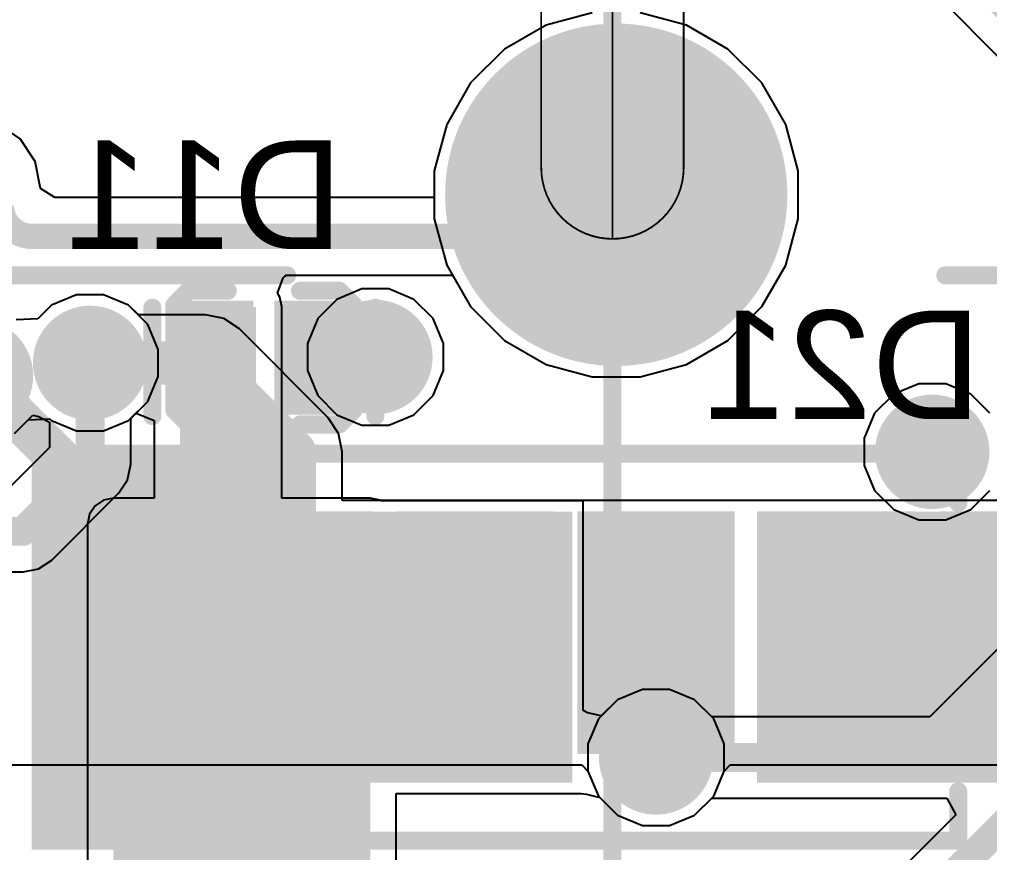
# Model space of a CAD drawing. Header units: inches. Extents: x 90 to 149.8, y 48.7 to 115.2.
# Drawn here: x 114.27 to 121.09, y 81.21 to 87.06 of the extents above; entities that cross this region are included whole.
import ezdxf

# ---------------------------------------------------------------- set-up
doc = ezdxf.new("R2010")
doc.units = ezdxf.units.IN
for name, color, linetype in [('Board_Outline', 56, 'Continuous'), ('Bottom Layer', 5, 'Continuous'), ('Bottom Overlay', 54, 'Continuous'), ('Bottom Paste', 16, 'Continuous'), ('Bottom Solder', 6, 'Continuous'), ('Layer 1', 16, 'Continuous'), ('Layer 2', 76, 'Continuous'), ('Mechanical 2', 216, 'Continuous'), ('Multi-Layer', 9, 'Continuous'), ('Pad Holes', 156, 'Continuous'), ('Top Layer', 1, 'Continuous'), ('Top Overlay', 2, 'Continuous'), ('Top Paste', 8, 'Continuous'), ('Top Solder', 216, 'Continuous'), ('Via Holes', 16, 'Continuous')]:
    doc.layers.add(name, color=color, linetype=linetype)
doc.styles.add('Arial', font='', dxfattribs={"height": 0.2})
doc.styles.get('Arial').set_extended_font_data('Arial')

msp = doc.modelspace()

# ---------------------------------------------------------------- hatches: boundary and pattern name
at = {"layer": 'Bottom Layer'}
h = msp.add_hatch(color=5, dxfattribs=at)
edge = h.paths.add_edge_path()
edge.add_arc((118.4656, 85.8266), 1.1, 0, 360)
for points in [[(115.9366, 85.0392), (115.4032, 85.0392), (115.4032, 78.105), (115.9366, 78.105)], [(115.8664, 84.3336), (115.4664, 84.3336), (115.4664, 85.0336), (115.8664, 85.0336)], [(116.5164, 84.3336), (116.1164, 84.3336), (116.1164, 85.0336), (116.5164, 85.0336)], [(116.7384, 83.5152), (114.935, 83.5152), (114.935, 78.0796), (116.7384, 78.0796)], [(115.5558, 83.5016), (118.0558, 83.5016), (118.0558, 81.8016), (115.5558, 81.8016)], [(119.5558, 83.5016), (122.0558, 83.5016), (122.0558, 81.8016), (119.5558, 81.8016)]]:
    msp.add_hatch(color=5, dxfattribs=at).paths.add_polyline_path(points)
h = msp.add_hatch(color=5, dxfattribs=at)
edge = h.paths.add_edge_path()
edge.add_arc((116.7746, 84.6875), 0.3, 0, 360)
h = msp.add_hatch(color=5, dxfattribs=at)
edge = h.paths.add_edge_path()
edge.add_arc((114.771, 84.6466), 0.3, 0, 360)
h = msp.add_hatch(color=5, dxfattribs=at)
edge = h.paths.add_edge_path()
edge.add_arc((120.6845, 84.0224), 0.3, 0, 360)
h = msp.add_hatch(color=5, dxfattribs=at)
edge = h.paths.add_edge_path()
edge.add_arc((118.745, 81.8773), 0.3, 0, 360)
at = {"layer": 'Bottom Overlay'}
for points in [[(114.3608, 81.2297), (115.5278, 81.2297), (115.5278, 84.0732), (114.3608, 84.0732)], [(115.5058, 83.5756), (116.2098, 83.5756), (116.2098, 84.0735), (115.5058, 84.0735)], [(115.5058, 81.2297), (116.2098, 81.2297), (116.2098, 81.7276), (115.5058, 81.7276)]]:
    msp.add_hatch(color=54, dxfattribs=at).paths.add_polyline_path(points)
at = {"layer": 'Bottom Paste'}
for points in [[(115.8664, 84.3336), (115.4664, 84.3336), (115.4664, 85.0336), (115.8664, 85.0336)], [(116.5164, 84.3336), (116.1164, 84.3336), (116.1164, 85.0336), (116.5164, 85.0336)], [(115.5558, 83.5016), (118.0558, 83.5016), (118.0558, 81.8016), (115.5558, 81.8016)], [(119.5558, 83.5016), (122.0558, 83.5016), (122.0558, 81.8016), (119.5558, 81.8016)]]:
    msp.add_hatch(color=16, dxfattribs=at).paths.add_polyline_path(points)
at = {"layer": 'Bottom Solder'}
h = msp.add_hatch(color=6, dxfattribs=at)
edge = h.paths.add_edge_path()
edge.add_arc((118.4656, 85.8266), 1.2016, 0, 360)
h = msp.add_hatch(color=6, dxfattribs=at)
edge = h.paths.add_edge_path()
edge.add_arc((114.771, 84.6466), 0.4016, 0, 360)
for points in [[(115.9172, 84.2828), (115.4156, 84.2828), (115.4156, 85.0844), (115.9172, 85.0844)], [(116.5672, 84.2828), (116.0656, 84.2828), (116.0656, 85.0844), (116.5672, 85.0844)], [(115.4542, 83.6032), (118.1574, 83.6032), (118.1574, 81.7), (115.4542, 81.7)], [(119.4542, 83.6032), (122.1574, 83.6032), (122.1574, 81.7), (119.4542, 81.7)]]:
    msp.add_hatch(color=6, dxfattribs=at).paths.add_polyline_path(points)
h = msp.add_hatch(color=6, dxfattribs=at)
edge = h.paths.add_edge_path()
edge.add_arc((116.7746, 84.6875), 0.4016, 0, 360)
h = msp.add_hatch(color=6, dxfattribs=at)
edge = h.paths.add_edge_path()
edge.add_arc((113.9698, 84.5566), 0.4016, 0, 360)
h = msp.add_hatch(color=6, dxfattribs=at)
edge = h.paths.add_edge_path()
edge.add_arc((120.6845, 84.0224), 0.4016, 0, 360)
h = msp.add_hatch(color=6, dxfattribs=at)
edge = h.paths.add_edge_path()
edge.add_arc((118.745, 81.8773), 0.4016, 0, 360)
at = {"layer": 'Layer 1'}
h = msp.add_hatch(color=16, dxfattribs=at)
edge = h.paths.add_edge_path()
edge.add_arc((118.4656, 85.8266), 1.1, 0, 360)
h = msp.add_hatch(color=16, dxfattribs=at)
edge = h.paths.add_edge_path()
edge.add_arc((116.7746, 84.6875), 0.3, 0, 360)
h = msp.add_hatch(color=16, dxfattribs=at)
edge = h.paths.add_edge_path()
edge.add_arc((114.771, 84.6466), 0.3, 0, 360)
h = msp.add_hatch(color=16, dxfattribs=at)
edge = h.paths.add_edge_path()
edge.add_arc((120.6845, 84.0224), 0.3, 0, 360)
h = msp.add_hatch(color=16, dxfattribs=at)
edge = h.paths.add_edge_path()
edge.add_arc((118.745, 81.8773), 0.3, 0, 360)
at = {"layer": 'Layer 2'}
h = msp.add_hatch(color=76, dxfattribs=at)
edge = h.paths.add_edge_path()
edge.add_arc((118.4656, 85.8266), 1.1, 0, 360)
h = msp.add_hatch(color=76, dxfattribs=at)
edge = h.paths.add_edge_path()
edge.add_arc((116.7746, 84.6875), 0.3, 0, 360)
h = msp.add_hatch(color=76, dxfattribs=at)
edge = h.paths.add_edge_path()
edge.add_arc((114.771, 84.6466), 0.3, 0, 360)
h = msp.add_hatch(color=76, dxfattribs=at)
edge = h.paths.add_edge_path()
edge.add_arc((120.6845, 84.0224), 0.3, 0, 360)
h = msp.add_hatch(color=76, dxfattribs=at)
edge = h.paths.add_edge_path()
edge.add_arc((118.745, 81.8773), 0.3, 0, 360)
at = {"layer": 'Multi-Layer'}
h = msp.add_hatch(color=9, dxfattribs=at)
edge = h.paths.add_edge_path()
edge.add_arc((118.4656, 85.8266), 1.1, 0, 360)
at = {"layer": 'Pad Holes'}
h = msp.add_hatch(color=7, dxfattribs=at)
edge = h.paths.add_edge_path()
edge.add_arc((118.4656, 85.8266), 0.65, 0, 360)
at = {"layer": 'Top Layer'}
h = msp.add_hatch(color=1, dxfattribs=at)
edge = h.paths.add_edge_path()
edge.add_arc((118.4656, 85.8266), 1.1, 0, 360)
h = msp.add_hatch(color=1, dxfattribs=at)
edge = h.paths.add_edge_path()
edge.add_arc((116.7746, 84.6875), 0.3, 0, 360)
h = msp.add_hatch(color=1, dxfattribs=at)
edge = h.paths.add_edge_path()
edge.add_arc((114.771, 84.6466), 0.3, 0, 360)
h = msp.add_hatch(color=1, dxfattribs=at)
edge = h.paths.add_edge_path()
edge.add_arc((120.6845, 84.0224), 0.3, 0, 360)
for points in [[(114.485, 82.0032), (114.485, 83.5032), (115.385, 83.5032), (115.385, 82.0032)], [(115.755, 82.0032), (115.755, 83.5032), (116.655, 83.5032), (116.655, 82.0032)], [(117.025, 82.0032), (117.025, 83.5032), (117.925, 83.5032), (117.925, 82.0032)], [(118.295, 82.0032), (118.295, 83.5032), (119.195, 83.5032), (119.195, 82.0032)], [(119.565, 82.0032), (119.565, 83.5032), (120.465, 83.5032), (120.465, 82.0032)], [(120.835, 82.0032), (120.835, 83.5032), (121.735, 83.5032), (121.735, 82.0032)], [(119.0447, 82.7532), (118.4452, 82.7532), (118.4452, 81.8773), (119.0447, 81.8773)]]:
    msp.add_hatch(color=1, dxfattribs=at).paths.add_polyline_path(points)
h = msp.add_hatch(color=1, dxfattribs=at)
edge = h.paths.add_edge_path()
edge.add_arc((118.745, 81.8773), 0.3, 0, 360)
at = {"layer": 'Top Paste'}
for points in [[(114.485, 82.0032), (114.485, 83.5032), (115.385, 83.5032), (115.385, 82.0032)], [(115.755, 82.0032), (115.755, 83.5032), (116.655, 83.5032), (116.655, 82.0032)], [(117.025, 82.0032), (117.025, 83.5032), (117.925, 83.5032), (117.925, 82.0032)], [(118.295, 82.0032), (118.295, 83.5032), (119.195, 83.5032), (119.195, 82.0032)], [(119.565, 82.0032), (119.565, 83.5032), (120.465, 83.5032), (120.465, 82.0032)], [(120.835, 82.0032), (120.835, 83.5032), (121.735, 83.5032), (121.735, 82.0032)]]:
    msp.add_hatch(color=8, dxfattribs=at).paths.add_polyline_path(points)
at = {"layer": 'Top Solder'}
h = msp.add_hatch(color=216, dxfattribs=at)
edge = h.paths.add_edge_path()
edge.add_arc((118.4656, 85.8266), 1.2016, 0, 360)
h = msp.add_hatch(color=216, dxfattribs=at)
edge = h.paths.add_edge_path()
edge.add_arc((114.771, 84.6466), 0.4016, 0, 360)
h = msp.add_hatch(color=216, dxfattribs=at)
edge = h.paths.add_edge_path()
edge.add_arc((116.7746, 84.6875), 0.4016, 0, 360)
h = msp.add_hatch(color=216, dxfattribs=at)
edge = h.paths.add_edge_path()
edge.add_arc((113.9698, 84.5566), 0.4016, 0, 360)
h = msp.add_hatch(color=216, dxfattribs=at)
edge = h.paths.add_edge_path()
edge.add_arc((120.6845, 84.0224), 0.4016, 0, 360)
for points in [[(114.3834, 81.9016), (114.3834, 83.6048), (115.4866, 83.6048), (115.4866, 81.9016)], [(115.6534, 81.9016), (115.6534, 83.6048), (116.7566, 83.6048), (116.7566, 81.9016)], [(116.9234, 81.9016), (116.9234, 83.6048), (118.0266, 83.6048), (118.0266, 81.9016)], [(118.1934, 81.9016), (118.1934, 83.6048), (119.2966, 83.6048), (119.2966, 81.9016)], [(119.4634, 81.9016), (119.4634, 83.6048), (120.5666, 83.6048), (120.5666, 81.9016)], [(120.7334, 81.9016), (120.7334, 83.6048), (121.8366, 83.6048), (121.8366, 81.9016)]]:
    msp.add_hatch(color=216, dxfattribs=at).paths.add_polyline_path(points)
h = msp.add_hatch(color=216, dxfattribs=at)
edge = h.paths.add_edge_path()
edge.add_arc((118.745, 81.8773), 0.4016, 0, 360)
at = {"layer": 'Via Holes'}
h = msp.add_hatch(color=7, dxfattribs=at)
edge = h.paths.add_edge_path()
edge.add_arc((116.7746, 84.6875), 0.15, 0, 360)
h = msp.add_hatch(color=7, dxfattribs=at)
edge = h.paths.add_edge_path()
edge.add_arc((114.771, 84.6466), 0.15, 0, 360)
h = msp.add_hatch(color=7, dxfattribs=at)
edge = h.paths.add_edge_path()
edge.add_arc((120.6845, 84.0224), 0.15, 0, 360)
h = msp.add_hatch(color=7, dxfattribs=at)
edge = h.paths.add_edge_path()
edge.add_arc((118.745, 81.8773), 0.15, 0, 360)

# ---------------------------------------------------------------- linework, layer by layer
at = {"layer": 'Board_Outline'}
msp.add_lwpolyline([(118.439, 73.827, 0.127, 0.127, 0), (118.439, 98.827, 0.127, 0.127, 0)], format="xyseb", dxfattribs=at)
at = {"layer": 'Bottom Layer'}
for p, q in [((118.2974, 87.1044), (117.9724, 87.0173)), ((118.9588, 87.0173), (118.6338, 87.1044)), ((117.9724, 87.0173), (117.681, 86.8491)), ((119.2502, 86.8491), (118.9588, 87.0173)), ((117.681, 86.8491), (117.4431, 86.6112)), ((119.4881, 86.6112), (119.2502, 86.8491)), ((117.4431, 86.6112), (117.2749, 86.3198)), ((119.6563, 86.3198), (119.4881, 86.6112)), ((114.2796, 86.2193), (114.12, 86.326)), ((117.2749, 86.3198), (117.1878, 85.9948)), ((119.7434, 85.9948), (119.6563, 86.3198)), ((114.3863, 86.0597), (114.2796, 86.2193)), ((114.4238, 85.8714), (114.3863, 86.0597)), ((117.1878, 85.9948), (117.1878, 85.8064)), ((119.7434, 85.6584), (119.7434, 85.9948)), ((114.5239, 85.8064), (114.4238, 85.8714)), ((117.1878, 85.8064), (114.5239, 85.8064)), ((119.6563, 85.3334), (119.7434, 85.6584)), ((119.4881, 85.042), (119.6563, 85.3334)), ((116.086, 85.1356), (116.1261, 85.2426)), ((116.1261, 85.2426), (116.1373, 85.2564)), ((116.1373, 85.2564), (116.15, 85.2626)), ((116.15, 85.2626), (117.3158, 85.2626)), ((117.3158, 85.2626), (117.4431, 85.042)), ((116.1041, 85.1086), (116.086, 85.1356)), ((116.1179, 85.0392), (116.1041, 85.1086)), ((116.1179, 83.6965), (116.1179, 85.0392)), ((117.4431, 85.042), (117.681, 84.8041)), ((119.2502, 84.8041), (119.4881, 85.042)), ((117.681, 84.8041), (117.9724, 84.6359)), ((118.9588, 84.6359), (119.2502, 84.8041)), ((117.9724, 84.6359), (118.2974, 84.5488)), ((118.6338, 84.5488), (118.9588, 84.6359)), ((118.2974, 84.5488), (118.6338, 84.5488)), ((115.0417, 84.2416), (115.0949, 84.2948)), ((115.0949, 84.2948), (115.2219, 84.2422)), ((114.2405, 84.1515), (114.3368, 84.2479)), ((114.3368, 84.2479), (114.4884, 84.2535)), ((114.4884, 84.2535), (114.5004, 84.2416)), ((114.5004, 84.2416), (114.676, 84.1688)), ((114.8661, 84.1688), (115.0417, 84.2416)), ((115.2219, 84.2422), (115.2219, 83.6965)), ((114.676, 84.1688), (114.8661, 84.1688)), ((114.8656, 83.6827), (114.8068, 83.6434)), ((114.935, 83.6965), (114.8656, 83.6827)), ((115.2219, 83.6965), (114.935, 83.6965)), ((116.7384, 83.6965), (116.1179, 83.6965)), ((116.8078, 83.6827), (116.7384, 83.6965)), ((116.8127, 83.6794), (116.8078, 83.6827)), ((118.2336, 83.6794), (116.8127, 83.6794)), ((118.2336, 82.2075), (118.2336, 83.6794)), ((114.8068, 83.6434), (114.7675, 83.5846)), ((114.7675, 83.5846), (114.7537, 83.5152)), ((114.7537, 83.5152), (114.7537, 78.0796)), ((118.65, 82.3551), (118.4743, 82.2823)), ((118.84, 82.3551), (118.65, 82.3551)), ((119.0157, 82.2823), (118.84, 82.3551)), ((118.4743, 82.2823), (118.3606, 82.1686)), ((119.1501, 82.1479), (119.0157, 82.2823)), ((118.263, 82.1911), (118.2336, 82.2075)), ((118.3606, 82.1686), (118.263, 82.1911)), ((119.2228, 81.9723), (119.1501, 82.1479)), ((119.2228, 81.7822), (119.2228, 81.9723)), ((119.1501, 81.6066), (119.2228, 81.7822)), ((116.9197, 80.6202), (116.9197, 81.6238)), ((116.9197, 81.6238), (118.2201, 81.6238)), ((118.2201, 81.6238), (118.2557, 81.6187)), ((118.2557, 81.6187), (118.3495, 81.597)), ((118.3495, 81.597), (118.4743, 81.4722)), ((119.0157, 81.4722), (119.1501, 81.6066)), ((118.4743, 81.4722), (118.65, 81.3995)), ((118.84, 81.3995), (119.0157, 81.4722)), ((118.65, 81.3995), (118.84, 81.3995))]:
    msp.add_line(p, q, dxfattribs=at)
for points in [[(118.1735, 85.5345, 0.1778, 0.1778, 0), (118.4656, 85.8266, 0.1778, 0.1778, 0)], [(114.3635, 85.5345, 0.1778, 0.1778, -0.414214), (114.1476, 85.7504, 0.1778, 0.1778, 0)], [(114.3635, 85.5345, 0.1778, 0.1778, 0), (117.094, 85.5345, 0.1778, 0.1778, 0)], [(117.094, 85.5345, 0.1778, 0.1778, 0), (118.1735, 85.5345, 0.1778, 0.1778, 0)]]:
    msp.add_lwpolyline(points, format="xyseb", dxfattribs=at)
for points in [[(118.4211, 85.8266, 0.0889, 0.0889, 1), (118.5101, 85.8266, 0.0889, 0.0889, 1)], [(114.3191, 85.5345, 0.0889, 0.0889, 1), (114.408, 85.5345, 0.0889, 0.0889, 1)], [(114.3191, 85.5345, 0.0889, 0.0889, 1), (114.408, 85.5345, 0.0889, 0.0889, 1)], [(117.0495, 85.5345, 0.0889, 0.0889, 1), (117.1385, 85.5345, 0.0889, 0.0889, 1)], [(117.0495, 85.5345, 0.0889, 0.0889, 1), (117.1385, 85.5345, 0.0889, 0.0889, 1)], [(118.1291, 85.5345, 0.0889, 0.0889, 1), (118.218, 85.5345, 0.0889, 0.0889, 1)], [(118.1291, 85.5345, 0.0889, 0.0889, 1), (118.218, 85.5345, 0.0889, 0.0889, 1)]]:
    msp.add_lwpolyline(points, format="xyseb", close=True, dxfattribs=at)
at = {"layer": 'Bottom Overlay'}
for points in [[(115.363, 85.0527, 0.127, 0.127, 0), (115.4631, 85.1528, 0.127, 0.127, 0)], [(115.4631, 85.1528, 0.127, 0.127, 0), (115.493, 85.1528, 0.127, 0.127, 0)], [(115.493, 85.1528, 0.127, 0.127, 0), (115.7374, 85.1528, 0.127, 0.127, 0)], [(116.2454, 85.1528, 0.127, 0.127, 0), (116.4897, 85.1528, 0.127, 0.127, 0)], [(116.4897, 85.1528, 0.127, 0.127, 0), (116.5197, 85.1528, 0.127, 0.127, 0)], [(116.5197, 85.1528, 0.127, 0.127, 0), (116.6197, 85.0527, 0.127, 0.127, 0)], [(115.2084, 84.2736, 0.127, 0.127, 0), (115.2084, 85.0336, 0.127, 0.127, 0)], [(115.363, 84.3145, 0.127, 0.127, 0), (115.363, 85.0527, 0.127, 0.127, 0)], [(116.6197, 84.3145, 0.127, 0.127, 0), (116.6197, 85.0527, 0.127, 0.127, 0)], [(116.7743, 84.2736, 0.127, 0.127, 0), (116.7743, 85.0336, 0.127, 0.127, 0)], [(115.363, 84.3145, 0.127, 0.127, 0), (115.4631, 84.2144, 0.127, 0.127, 0)], [(116.5197, 84.2144, 0.127, 0.127, 0), (116.6197, 84.3145, 0.127, 0.127, 0)], [(115.4631, 84.2144, 0.127, 0.127, 0), (115.7374, 84.2144, 0.127, 0.127, 0)], [(116.2454, 84.2144, 0.127, 0.127, 0), (116.5197, 84.2144, 0.127, 0.127, 0)], [(116.1477, 84.0093, 0.127, 0.127, 0), (120.867, 84.0093, 0.127, 0.127, 0)], [(120.867, 83.6638, 0.127, 0.127, 0), (120.867, 84.0093, 0.127, 0.127, 0)], [(120.867, 81.2939, 0.127, 0.127, 0), (120.867, 81.6394, 0.127, 0.127, 0)], [(116.1477, 81.2939, 0.127, 0.127, 0), (120.867, 81.2939, 0.127, 0.127, 0)]]:
    msp.add_lwpolyline(points, format="xyseb", dxfattribs=at)
for points in [[(115.4313, 85.1528, 0.0635, 0.0635, 1), (115.4948, 85.1528, 0.0635, 0.0635, 1)], [(115.4313, 85.1528, 0.0635, 0.0635, 1), (115.4948, 85.1528, 0.0635, 0.0635, 1)], [(115.4613, 85.1528, 0.0635, 0.0635, 1), (115.5248, 85.1528, 0.0635, 0.0635, 1)], [(115.4613, 85.1528, 0.0635, 0.0635, 1), (115.5248, 85.1528, 0.0635, 0.0635, 1)], [(115.7056, 85.1528, 0.0635, 0.0635, 1), (115.7691, 85.1528, 0.0635, 0.0635, 1)], [(116.2136, 85.1528, 0.0635, 0.0635, 1), (116.2771, 85.1528, 0.0635, 0.0635, 1)], [(116.458, 85.1528, 0.0635, 0.0635, 1), (116.5215, 85.1528, 0.0635, 0.0635, 1)], [(116.458, 85.1528, 0.0635, 0.0635, 1), (116.5215, 85.1528, 0.0635, 0.0635, 1)], [(116.488, 85.1528, 0.0635, 0.0635, 1), (116.5515, 85.1528, 0.0635, 0.0635, 1)], [(116.488, 85.1528, 0.0635, 0.0635, 1), (116.5515, 85.1528, 0.0635, 0.0635, 1)], [(115.1767, 85.0336, 0.0635, 0.0635, 1), (115.2402, 85.0336, 0.0635, 0.0635, 1)], [(115.3313, 85.0527, 0.0635, 0.0635, 1), (115.3948, 85.0527, 0.0635, 0.0635, 1)], [(115.3313, 85.0527, 0.0635, 0.0635, 1), (115.3948, 85.0527, 0.0635, 0.0635, 1)], [(116.588, 85.0527, 0.0635, 0.0635, 1), (116.6515, 85.0527, 0.0635, 0.0635, 1)], [(116.588, 85.0527, 0.0635, 0.0635, 1), (116.6515, 85.0527, 0.0635, 0.0635, 1)], [(116.7426, 85.0336, 0.0635, 0.0635, 1), (116.8061, 85.0336, 0.0635, 0.0635, 1)], [(115.3313, 84.3145, 0.0635, 0.0635, 1), (115.3948, 84.3145, 0.0635, 0.0635, 1)], [(115.3313, 84.3145, 0.0635, 0.0635, 1), (115.3948, 84.3145, 0.0635, 0.0635, 1)], [(116.588, 84.3145, 0.0635, 0.0635, 1), (116.6515, 84.3145, 0.0635, 0.0635, 1)], [(116.588, 84.3145, 0.0635, 0.0635, 1), (116.6515, 84.3145, 0.0635, 0.0635, 1)], [(115.1767, 84.2736, 0.0635, 0.0635, 1), (115.2402, 84.2736, 0.0635, 0.0635, 1)], [(115.4313, 84.2144, 0.0635, 0.0635, 1), (115.4948, 84.2144, 0.0635, 0.0635, 1)], [(115.4313, 84.2144, 0.0635, 0.0635, 1), (115.4948, 84.2144, 0.0635, 0.0635, 1)], [(115.7056, 84.2144, 0.0635, 0.0635, 1), (115.7691, 84.2144, 0.0635, 0.0635, 1)], [(116.2136, 84.2144, 0.0635, 0.0635, 1), (116.2771, 84.2144, 0.0635, 0.0635, 1)], [(116.488, 84.2144, 0.0635, 0.0635, 1), (116.5515, 84.2144, 0.0635, 0.0635, 1)], [(116.488, 84.2144, 0.0635, 0.0635, 1), (116.5515, 84.2144, 0.0635, 0.0635, 1)], [(116.7426, 84.2736, 0.0635, 0.0635, 1), (116.8061, 84.2736, 0.0635, 0.0635, 1)], [(116.1159, 84.0093, 0.0635, 0.0635, 1), (116.1794, 84.0093, 0.0635, 0.0635, 1)], [(120.8353, 84.0093, 0.0635, 0.0635, 1), (120.8988, 84.0093, 0.0635, 0.0635, 1)], [(120.8353, 84.0093, 0.0635, 0.0635, 1), (120.8988, 84.0093, 0.0635, 0.0635, 1)], [(120.8353, 83.6638, 0.0635, 0.0635, 1), (120.8988, 83.6638, 0.0635, 0.0635, 1)], [(120.8353, 81.6394, 0.0635, 0.0635, 1), (120.8988, 81.6394, 0.0635, 0.0635, 1)], [(116.1159, 81.2939, 0.0635, 0.0635, 1), (116.1794, 81.2939, 0.0635, 0.0635, 1)], [(120.8353, 81.2939, 0.0635, 0.0635, 1), (120.8988, 81.2939, 0.0635, 0.0635, 1)], [(120.8353, 81.2939, 0.0635, 0.0635, 1), (120.8988, 81.2939, 0.0635, 0.0635, 1)]]:
    msp.add_lwpolyline(points, format="xyseb", close=True, dxfattribs=at)
at = {"layer": 'Layer 1'}
for p, q in [((118.2974, 87.1044), (117.9724, 87.0173)), ((118.9588, 87.0173), (118.6338, 87.1044)), ((117.9724, 87.0173), (117.681, 86.8491)), ((119.2502, 86.8491), (118.9588, 87.0173)), ((117.681, 86.8491), (117.4431, 86.6112)), ((119.4881, 86.6112), (119.2502, 86.8491)), ((117.4431, 86.6112), (117.2749, 86.3198)), ((119.6563, 86.3198), (119.4881, 86.6112)), ((117.2749, 86.3198), (117.1878, 85.9948)), ((119.7434, 85.9948), (119.6563, 86.3198)), ((117.1878, 85.9948), (117.1878, 85.6584)), ((119.7434, 85.6584), (119.7434, 85.9948)), ((117.1878, 85.6584), (117.2749, 85.3334)), ((119.6563, 85.3334), (119.7434, 85.6584)), ((117.2749, 85.3334), (117.4431, 85.042)), ((119.4881, 85.042), (119.6563, 85.3334)), ((114.676, 85.1244), (114.5004, 85.0517)), ((114.8661, 85.1244), (114.676, 85.1244)), ((115.0417, 85.0517), (114.8661, 85.1244)), ((114.5004, 85.0517), (114.404, 84.9553)), ((115.1761, 84.9173), (115.0417, 85.0517)), ((117.4431, 85.042), (117.681, 84.8041)), ((119.2502, 84.8041), (119.4881, 85.042)), ((114.404, 84.9553), (114.2524, 84.9497)), ((115.2488, 84.7417), (115.1761, 84.9173)), ((117.681, 84.8041), (117.9724, 84.6359)), ((118.9588, 84.6359), (119.2502, 84.8041)), ((115.2488, 84.5516), (115.2488, 84.7417)), ((117.9724, 84.6359), (118.2974, 84.5488)), ((118.6338, 84.5488), (118.9588, 84.6359)), ((115.1761, 84.376), (115.2488, 84.5516)), ((118.2974, 84.5488), (118.6338, 84.5488)), ((115.0559, 84.2558), (115.1761, 84.376)), ((114.2405, 84.1515), (114.3694, 84.2805)), ((114.3694, 84.2805), (114.4078, 84.2698)), ((114.4078, 84.2698), (114.4861, 84.2313)), ((114.4861, 84.2313), (114.4861, 84.0534)), ((115.0559, 83.9354), (115.0559, 84.2558)), ((114.4861, 84.0534), (114.182, 83.7493)), ((115.0342, 83.8264), (115.0559, 83.9354)), ((115.0559, 83.9354), (115.0559, 83.9354)), ((114.9725, 83.734), (115.0342, 83.8264)), ((114.5014, 83.263), (114.9724, 83.734)), ((114.9724, 83.734), (114.9725, 83.734)), ((114.409, 83.2012), (114.5014, 83.263)), ((114.3, 83.1795), (114.409, 83.2012)), ((105.4881, 83.1795), (114.3, 83.1795)), ((114.3, 83.1795), (114.3, 83.1795)), ((118.65, 82.3551), (118.4743, 82.2823)), ((118.84, 82.3551), (118.65, 82.3551)), ((119.0157, 82.2823), (118.84, 82.3551)), ((118.4743, 82.2823), (118.3399, 82.1479)), ((119.1501, 82.1479), (119.0157, 82.2823)), ((118.3399, 82.1479), (118.2672, 81.9723)), ((119.2228, 81.9723), (119.1501, 82.1479)), ((118.2672, 81.9723), (118.2672, 81.7822)), ((119.2228, 81.7822), (119.2228, 81.9723)), ((118.2672, 81.7822), (118.3399, 81.6066)), ((119.1501, 81.6066), (119.2228, 81.7822)), ((118.3399, 81.6066), (118.4743, 81.4722)), ((119.0157, 81.4722), (119.1501, 81.6066)), ((118.4743, 81.4722), (118.65, 81.3995)), ((118.84, 81.3995), (119.0157, 81.4722)), ((118.65, 81.3995), (118.84, 81.3995))]:
    msp.add_line(p, q, dxfattribs=at)
for points in [[(114.771, 83.9354, 0.2032, 0.2032, 0), (114.771, 84.6466, 0.2032, 0.2032, 0)], [(114.3, 83.4644, 0.2032, 0.2032, 0), (114.771, 83.9354, 0.2032, 0.2032, 0)], [(105.1306, 83.4644, 0.2032, 0.2032, 0), (114.3, 83.4644, 0.2032, 0.2032, 0)]]:
    msp.add_lwpolyline(points, format="xyseb", dxfattribs=at)
for points in [[(114.7202, 84.6466, 0.1016, 0.1016, 1), (114.8218, 84.6466, 0.1016, 0.1016, 1)], [(114.7202, 83.9354, 0.1016, 0.1016, 1), (114.8218, 83.9354, 0.1016, 0.1016, 1)], [(114.7202, 83.9354, 0.1016, 0.1016, 1), (114.8218, 83.9354, 0.1016, 0.1016, 1)], [(114.2492, 83.4644, 0.1016, 0.1016, 1), (114.3508, 83.4644, 0.1016, 0.1016, 1)], [(114.2492, 83.4644, 0.1016, 0.1016, 1), (114.3508, 83.4644, 0.1016, 0.1016, 1)]]:
    msp.add_lwpolyline(points, format="xyseb", close=True, dxfattribs=at)
at = {"layer": 'Layer 2'}
for p, q in [((118.2974, 87.1044), (117.9724, 87.0173)), ((118.9588, 87.0173), (118.6338, 87.1044)), ((117.9724, 87.0173), (117.681, 86.8491)), ((119.2502, 86.8491), (118.9588, 87.0173)), ((117.681, 86.8491), (117.4431, 86.6112)), ((119.4881, 86.6112), (119.2502, 86.8491)), ((117.4431, 86.6112), (117.2749, 86.3198)), ((119.6563, 86.3198), (119.4881, 86.6112)), ((117.2749, 86.3198), (117.1878, 85.9948)), ((119.7434, 85.9948), (119.6563, 86.3198)), ((117.1878, 85.9948), (117.1878, 85.6584)), ((119.7434, 85.6584), (119.7434, 85.9948)), ((117.1878, 85.6584), (117.2749, 85.3334)), ((119.6563, 85.3334), (119.7434, 85.6584)), ((117.2749, 85.3334), (117.4431, 85.042)), ((119.4881, 85.042), (119.6563, 85.3334)), ((116.6796, 85.1653), (116.504, 85.0926)), ((116.8697, 85.1653), (116.6796, 85.1653)), ((117.0453, 85.0926), (116.8697, 85.1653)), ((114.676, 85.1244), (114.5004, 85.0517)), ((114.8661, 85.1244), (114.676, 85.1244)), ((115.0417, 85.0517), (114.8661, 85.1244)), ((116.504, 85.0926), (116.3696, 84.9582)), ((117.1797, 84.9582), (117.0453, 85.0926)), ((114.5004, 85.0517), (114.404, 84.9553)), ((115.1761, 84.9173), (115.0417, 85.0517)), ((117.4431, 85.042), (117.681, 84.8041)), ((119.2502, 84.8041), (119.4881, 85.042)), ((114.404, 84.9553), (114.2524, 84.9497)), ((116.3696, 84.9582), (116.2968, 84.7826)), ((117.2524, 84.7826), (117.1797, 84.9582)), ((115.2488, 84.7417), (115.1761, 84.9173)), ((116.2968, 84.7826), (116.2968, 84.5925)), ((117.2524, 84.5925), (117.2524, 84.7826)), ((117.681, 84.8041), (117.9724, 84.6359)), ((118.9588, 84.6359), (119.2502, 84.8041)), ((115.2488, 84.5516), (115.2488, 84.7417)), ((117.9724, 84.6359), (118.2974, 84.5488)), ((118.6338, 84.5488), (118.9588, 84.6359)), ((115.1761, 84.376), (115.2488, 84.5516)), ((116.2968, 84.5925), (116.3696, 84.4169)), ((117.1797, 84.4169), (117.2524, 84.5925)), ((118.2974, 84.5488), (118.6338, 84.5488)), ((120.5894, 84.5002), (120.4138, 84.4275)), ((120.7795, 84.5002), (120.5894, 84.5002)), ((120.9551, 84.4275), (120.7795, 84.5002)), ((116.3696, 84.4169), (116.504, 84.2825)), ((117.0453, 84.2825), (117.1797, 84.4169)), ((120.4138, 84.4275), (120.2794, 84.293)), ((121.0895, 84.293), (120.9551, 84.4275)), ((115.0417, 84.2416), (115.1761, 84.376)), ((116.504, 84.2825), (116.6796, 84.2097)), ((116.8697, 84.2097), (117.0453, 84.2825)), ((120.2794, 84.293), (120.2067, 84.1174)), ((114.2405, 84.1515), (114.3368, 84.2479)), ((114.3368, 84.2479), (114.4884, 84.2535)), ((114.4884, 84.2535), (114.5004, 84.2416)), ((114.5004, 84.2416), (114.676, 84.1688)), ((114.8661, 84.1688), (115.0417, 84.2416)), ((116.6796, 84.2097), (116.8697, 84.2097)), ((114.676, 84.1688), (114.8661, 84.1688)), ((120.2067, 84.1174), (120.2067, 83.9274)), ((120.2067, 83.9274), (120.2794, 83.7517)), ((122.3679, 83.8634), (120.6667, 82.1622)), ((120.2794, 83.7517), (120.4138, 83.6173)), ((120.9551, 83.6173), (121.0895, 83.7517)), ((120.4138, 83.6173), (120.5894, 83.5446)), ((120.7795, 83.5446), (120.9551, 83.6173)), ((120.5894, 83.5446), (120.7795, 83.5446)), ((118.65, 82.3551), (118.4743, 82.2823)), ((118.84, 82.3551), (118.65, 82.3551)), ((119.0157, 82.2823), (118.84, 82.3551)), ((118.4743, 82.2823), (118.3399, 82.1479)), ((119.1358, 82.1622), (119.0157, 82.2823)), ((120.6667, 82.1622), (119.1358, 82.1622)), ((118.3399, 82.1479), (118.2672, 81.9723)), ((118.2672, 81.9723), (118.2672, 81.7822)), ((118.2672, 81.7822), (118.3399, 81.6066)), ((118.3399, 81.6066), (118.4743, 81.4722)), ((119.0157, 81.4722), (119.1358, 81.5924)), ((119.1358, 81.5924), (120.7847, 81.5924)), ((120.7847, 81.5924), (120.7867, 81.5928)), ((120.7847, 81.5924), (120.7847, 81.5924)), ((120.7867, 81.5928), (120.8493, 81.4758)), ((118.4743, 81.4722), (118.65, 81.3995)), ((118.84, 81.3995), (119.0157, 81.4722)), ((120.8493, 81.4758), (120.1002, 80.7267)), ((118.65, 81.3995), (118.84, 81.3995))]:
    msp.add_line(p, q, dxfattribs=at)
for points in [[(120.7847, 81.8773, 0.2032, 0.2032, 0), (126.8168, 87.9094, 0.2032, 0.2032, 0)], [(120.2182, 80.4418, 0.2032, 0.2032, 0), (127.1016, 87.3252, 0.2032, 0.2032, 0)], [(118.745, 81.8773, 0.2032, 0.2032, 0), (120.7847, 81.8773, 0.2032, 0.2032, 0)]]:
    msp.add_lwpolyline(points, format="xyseb", dxfattribs=at)
for points in [[(118.6942, 81.8773, 0.1016, 0.1016, 1), (118.7958, 81.8773, 0.1016, 0.1016, 1)], [(120.7339, 81.8773, 0.1016, 0.1016, 1), (120.8355, 81.8773, 0.1016, 0.1016, 1)], [(120.7339, 81.8773, 0.1016, 0.1016, 1), (120.8355, 81.8773, 0.1016, 0.1016, 1)]]:
    msp.add_lwpolyline(points, format="xyseb", close=True, dxfattribs=at)
at = {"layer": 'Mechanical 2'}
for points in [[(117.939, 86.017, 0.0127, 0.0127, 0), (117.939, 92.027, 0.0127, 0.0127, 0)], [(118.439, 85.517, 0.0127, 0.0127, 0), (118.439, 92.027, 0.0127, 0.0127, 0)], [(118.939, 86.017, 0.0127, 0.0127, 0), (118.939, 92.027, 0.0127, 0.0127, 0)], [(118.939, 86.017, 0.0127, 0.0127, -1), (117.939, 86.017, 0.0127, 0.0127, 0)]]:
    msp.add_lwpolyline(points, format="xyseb", dxfattribs=at)
for points in [[(117.9358, 86.017, 0.00635, 0.00635, 1), (117.9422, 86.017, 0.00635, 0.00635, 1)], [(117.9358, 86.017, 0.00635, 0.00635, 1), (117.9422, 86.017, 0.00635, 0.00635, 1)], [(118.9358, 86.017, 0.00635, 0.00635, 1), (118.9422, 86.017, 0.00635, 0.00635, 1)], [(118.9358, 86.017, 0.00635, 0.00635, 1), (118.9422, 86.017, 0.00635, 0.00635, 1)], [(118.4358, 85.517, 0.00635, 0.00635, 1), (118.4422, 85.517, 0.00635, 0.00635, 1)]]:
    msp.add_lwpolyline(points, format="xyseb", close=True, dxfattribs=at)
at = {"layer": 'Top Layer'}
for p, q in [((120.7531, 87.1899), (121.1506, 86.7924)), ((118.2974, 87.1044), (117.9724, 87.0173)), ((118.9588, 87.0173), (118.6338, 87.1044)), ((117.9724, 87.0173), (117.681, 86.8491)), ((119.2502, 86.8491), (118.9588, 87.0173)), ((117.681, 86.8491), (117.4431, 86.6112)), ((119.4881, 86.6112), (119.2502, 86.8491)), ((117.4431, 86.6112), (117.2749, 86.3198)), ((119.6563, 86.3198), (119.4881, 86.6112)), ((117.2749, 86.3198), (117.1878, 85.9948)), ((119.7434, 85.9948), (119.6563, 86.3198)), ((117.1878, 85.9948), (117.1878, 85.6584)), ((119.7434, 85.6584), (119.7434, 85.9948)), ((117.1878, 85.6584), (117.2749, 85.3334)), ((119.6563, 85.3334), (119.7434, 85.6584)), ((117.2749, 85.3334), (117.4431, 85.042)), ((119.4881, 85.042), (119.6563, 85.3334)), ((114.676, 85.1244), (114.5004, 85.0517)), ((114.8661, 85.1244), (114.676, 85.1244)), ((115.0417, 85.0517), (114.8661, 85.1244)), ((114.5004, 85.0517), (114.404, 84.9553)), ((115.1101, 84.9833), (115.0417, 85.0517)), ((117.4431, 85.042), (117.681, 84.8041)), ((119.2502, 84.8041), (119.4881, 85.042)), ((114.404, 84.9553), (114.2524, 84.9497)), ((115.5816, 84.9833), (115.1101, 84.9833)), ((115.7104, 84.9577), (115.5816, 84.9833)), ((115.8196, 84.8847), (115.7104, 84.9577)), ((116.4431, 84.2613), (115.8196, 84.8847)), ((117.681, 84.8041), (117.9724, 84.6359)), ((118.9588, 84.6359), (119.2502, 84.8041)), ((117.9724, 84.6359), (118.2974, 84.5488)), ((118.6338, 84.5488), (118.9588, 84.6359)), ((118.2974, 84.5488), (118.6338, 84.5488)), ((116.516, 84.152), (116.4431, 84.2613)), ((116.5417, 84.0232), (116.516, 84.152)), ((116.5417, 83.681), (116.5417, 84.0232)), ((116.7202, 83.681), (116.5417, 83.681)), ((116.8472, 83.681), (116.7202, 83.681)), ((116.9598, 83.681), (116.8472, 83.681)), ((117.9902, 83.681), (116.9598, 83.681)), ((118.1172, 83.681), (117.9902, 83.681)), ((118.2298, 83.681), (118.1172, 83.681)), ((119.2602, 83.681), (118.2298, 83.681)), ((119.3872, 83.681), (119.2602, 83.681)), ((119.4998, 83.681), (119.3872, 83.681)), ((120.5302, 83.681), (119.4998, 83.681)), ((120.6572, 83.681), (120.5302, 83.681)), ((120.7698, 83.681), (120.6572, 83.681)), ((121.8002, 83.681), (120.7698, 83.681)), ((113.0372, 81.8254), (114.2928, 81.8254)), ((114.2928, 81.8254), (114.2928, 81.8254)), ((114.2928, 81.8254), (114.3072, 81.8254)), ((114.3072, 81.8254), (114.3072, 81.8254)), ((114.3072, 81.8254), (115.5628, 81.8254)), ((115.5628, 81.8254), (115.5628, 81.8254)), ((115.5628, 81.8254), (115.5772, 81.8254)), ((115.5772, 81.8254), (115.5772, 81.8254)), ((115.5772, 81.8254), (116.7202, 81.8254)), ((116.7202, 81.8254), (116.8328, 81.8254)), ((116.8328, 81.8254), (116.9598, 81.8254)), ((116.9598, 81.8254), (117.9902, 81.8254)), ((117.9902, 81.8254), (118.1028, 81.8254)), ((118.1028, 81.8254), (118.224, 81.8254)), ((118.224, 81.8254), (118.2672, 81.7822)), ((119.2228, 81.7822), (119.266, 81.8254)), ((119.266, 81.8254), (119.3728, 81.8254)), ((119.3728, 81.8254), (119.4998, 81.8254)), ((119.4998, 81.8254), (120.5302, 81.8254)), ((120.5302, 81.8254), (120.6428, 81.8254)), ((120.6428, 81.8254), (120.7698, 81.8254)), ((120.7698, 81.8254), (121.8002, 81.8254)), ((118.2672, 81.7822), (118.3399, 81.6066)), ((119.1501, 81.6066), (119.2228, 81.7822)), ((118.3399, 81.6066), (118.4743, 81.4722)), ((119.0157, 81.4722), (119.1501, 81.6066)), ((118.4743, 81.4722), (118.65, 81.3995)), ((118.84, 81.3995), (119.0157, 81.4722)), ((118.65, 81.3995), (118.84, 81.3995))]:
    msp.add_line(p, q, dxfattribs=at)
for points in [[(120.2356, 88.3666, 0.5588, 0.5588, 0), (121.4802, 87.122, 0.5588, 0.5588, 0)], [(114.771, 84.6466, 0.3048, 0.3048, 0), (115.5816, 84.6466, 0.3048, 0.3048, 0)], [(115.5816, 84.6466, 0.3048, 0.3048, 0), (116.205, 84.0232, 0.3048, 0.3048, 0)], [(113.9698, 84.5566, 0.3048, 0.3048, 0), (114.935, 83.5914, 0.3048, 0.3048, 0)], [(116.205, 82.7532, 0.3048, 0.3048, 0), (116.205, 84.0232, 0.3048, 0.3048, 0)], [(114.935, 82.7532, 0.3048, 0.3048, 0), (114.935, 83.5914, 0.3048, 0.3048, 0)]]:
    msp.add_lwpolyline(points, format="xyseb", dxfattribs=at)
for points in [[(114.6948, 84.6466, 0.1524, 0.1524, 1), (114.8472, 84.6466, 0.1524, 0.1524, 1)], [(115.5054, 84.6466, 0.1524, 0.1524, 1), (115.6578, 84.6466, 0.1524, 0.1524, 1)], [(115.5054, 84.6466, 0.1524, 0.1524, 1), (115.6578, 84.6466, 0.1524, 0.1524, 1)], [(116.1288, 84.0232, 0.1524, 0.1524, 1), (116.2812, 84.0232, 0.1524, 0.1524, 1)], [(116.1288, 84.0232, 0.1524, 0.1524, 1), (116.2812, 84.0232, 0.1524, 0.1524, 1)], [(114.8588, 83.5914, 0.1524, 0.1524, 1), (115.0112, 83.5914, 0.1524, 0.1524, 1)], [(114.8588, 83.5914, 0.1524, 0.1524, 1), (115.0112, 83.5914, 0.1524, 0.1524, 1)], [(114.8588, 82.7532, 0.1524, 0.1524, 1), (115.0112, 82.7532, 0.1524, 0.1524, 1)], [(116.1288, 82.7532, 0.1524, 0.1524, 1), (116.2812, 82.7532, 0.1524, 0.1524, 1)]]:
    msp.add_lwpolyline(points, format="xyseb", close=True, dxfattribs=at)
at = {"layer": 'Top Overlay'}
for points in [[(108.6612, 85.2612, 0.127, 0.127, 0), (116.1542, 85.2612, 0.127, 0.127, 0)], [(120.777, 85.2612, 0.127, 0.127, 0), (128.27, 85.2612, 0.127, 0.127, 0)]]:
    msp.add_lwpolyline(points, format="xyseb", dxfattribs=at)
for points in [[(116.1225, 85.2612, 0.0635, 0.0635, 1), (116.186, 85.2612, 0.0635, 0.0635, 1)], [(120.7452, 85.2612, 0.0635, 0.0635, 1), (120.8088, 85.2612, 0.0635, 0.0635, 1)]]:
    msp.add_lwpolyline(points, format="xyseb", close=True, dxfattribs=at)

# ---------------------------------------------------------------- texts
at = {"layer": 'Bottom Overlay', "style": 'Arial', "text_generation_flag": 2}
for s, p in [('D11', (116.5476, 85.4457)), ('D21', (121.0307, 84.2519))]:
    msp.add_text(s, height=0.762, dxfattribs=at).set_placement(p)

doc.saveas('drawing.dxf')
